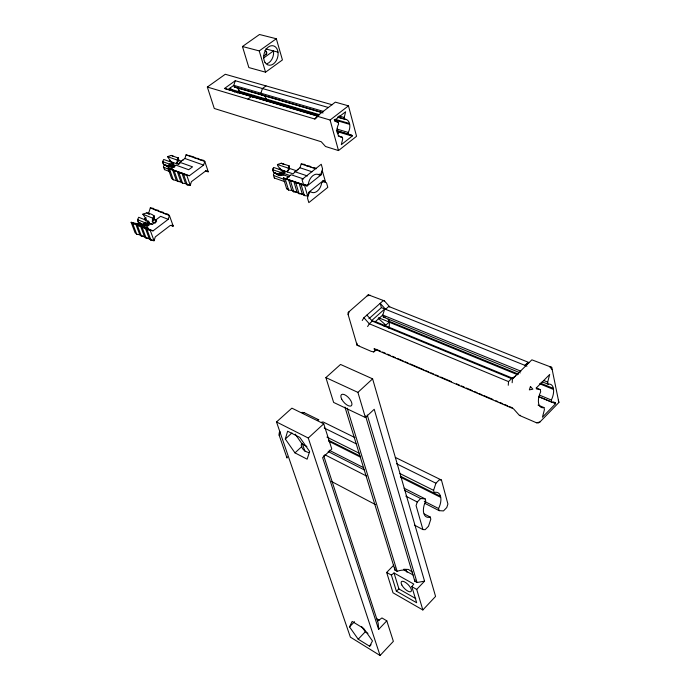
<?xml version="1.0" encoding="UTF-8"?>
<svg xmlns="http://www.w3.org/2000/svg" width="690" height="690" viewBox="0 0 690 690"><rect width="100%" height="100%" fill="white"/><g stroke="black" fill="none" stroke-linecap="round" stroke-linejoin="round"><path stroke-width="1.03" d="M512.161 382.734L512.446 379.06L531.861 359.826L551.724 367.347L558.874 402.486L539.856 422.064L538.243 422.996L536.38 422.729L519.415 415.397L513.533 408.825L373.954 348.838L375.714 349.278M508.254 385.279L508.539 381.613L511.54 378.638L515.456 376.067M155.336 223.086L152.55 221.956L152.274 221.205C157.424 216.056 152.395 214.038 146.754 212.891L142.847 214.185L146.409 219.454L144.762 218.782L146.116 217.755M177.011 162.314A5.373 2.691 -19.1 0 1 176.864 163.806L176.606 163.073L178.667 159.528L178.391 158.105L171.267 155.422L167.558 156.647L170.93 161.676M182.867 160.459L182.962 159.908M280.865 169.74L277.897 166.023L277.432 164.505L281.287 163.237L288.989 165.807L289.248 168.774L287.299 171.232L287.532 171.991A5.58 2.933 -16.9 0 0 287.506 170.43M287.48 170.413L287.299 171.232L289.248 168.774L288.989 165.807M272.791 169.559L273.628 167.454L284.418 171.103L284.884 172.629L283.495 174.208L278.251 174.553L273.723 172.397L272.791 169.559L273.533 172.19L276.017 173.173M273.257 171.077L273.068 168.326M285.306 439.013L287.627 431.216L299.839 437.426L309.655 451.536L307.11 459.186L294.975 452.873L285.306 439.013L291.974 432.94M178.158 158.062L178.667 159.528L176.606 163.073L177.692 161.538L177.183 160.063L178.132 157.855M148.428 213.797L150.308 207.923L153.344 208.346L155.034 209.803L158.096 210.234L159.795 211.692L162.875 212.132L164.591 213.598L167.687 214.038L169.421 215.513L173.225 226.087L170.37 225.388L155.302 236.894L154.068 240.741L150.972 240.258L149.273 238.731L145.34 228.157L142.252 227.7L140.57 226.191L137.5 225.734L135.827 224.233L132.782 223.776L131.126 222.284L137.922 223.922L148.445 228.269M170.628 160.304A6.262 3.131 -19 0 0 169.335 161.106L178.469 164.384L179.754 162.271L184.886 158.484L186.041 154.871L193.657 156.837L195.356 158.131L198.341 158.476L200.057 159.77L203.058 160.123L204.792 161.425L208.268 171.784L205.603 171.017L191.432 181.66L190.25 185.334L187.249 184.954L185.55 183.592L182.557 183.212L180.875 181.867L173.276 179.771L171.62 178.434L167.998 168.162L189.388 175.726L203.61 165.091L204.792 161.425L186.041 154.871M145.34 228.157L147.039 229.675L153.068 230.848L168.188 219.342L169.421 215.513L150.308 207.923M328.466 107.519L235.281 80.713L233.798 85.327L234.333 87.018A8.547 6.15 -73.7 0 1 239.24 91.115L319.66 114.747M280.373 168.3A6.503 3.407 -16.8 0 0 279.079 169.136L293.224 173.915L294.915 171.741L299.986 167.765L301.202 163.987L304.454 164.358L306.446 165.721L309.707 166.083L311.716 167.454L315.002 167.825L316.348 168.748M153.887 215.987L154.439 217.488L152.274 221.205L154.017 218.799L153.465 217.29L153.861 215.754M307.093 185.972L283.366 177.951L285.332 179.348L288.584 179.745L291.81 190.457L293.793 191.872L297.054 192.286L299.055 193.718L302.341 194.123L304.35 195.563L307.654 195.986L308.904 192.139L322.894 180.953L325.447 181.737L322.377 170.965L321.135 174.794L307.093 185.972L283.366 177.951L286.6 188.637L288.567 190.052L291.81 190.457L298.822 192.898M348.743 134.231L348.269 132.463A9.194 6.098 -73.3 0 0 349.839 125.649L349.52 123.527A9.194 6.098 -73.3 0 0 344.715 119.267L344.232 117.472L345.638 111.746L334.633 120.258L334.848 121.026L338.135 122.208L338.626 124.002A9.194 6.098 -73.3 0 0 337.376 133.006L338.126 134.817A9.194 6.098 -73.3 0 0 342.223 137.215L342.706 138.983L341.309 144.676L352.159 136.111L351.96 135.361L336.358 130.505M279.165 435.235L280.235 431.931L279.157 432.837L279.165 435.235L287.023 458.057L287.005 456.452M380.535 351.193L376.593 349.494L373.678 351.943L371.056 351.296L357.101 345.267L348.157 314.657L349.14 311.621L368.331 294.82L384.39 300.875L389.729 306.852L528.575 362.353M430.232 517.026A13.412 7.4 -65.1 0 1 424.73 515.447L423.772 513.351A13.412 7.4 -65.1 0 1 425.747 501.043L425.135 498.861L420.676 498.551L417.26 501.992L416.079 505.589L422.936 529.584L425.144 529.678L428.499 526.246L430.827 519.165L430.224 517.034L424.229 513.938M439.159 510.652L438.573 508.513A13.412 7.4 -65.1 0 0 440.919 498.999L440.556 496.326A13.412 7.4 -65.1 0 0 434.183 492.531L433.587 490.349L435.925 483.224L439.28 479.852L441.453 480.042L447.914 504.036L446.766 507.547L443.472 510.919L439.159 510.652L424.842 503.355M555.424 402.77L551.776 402.158L551.345 400.045A12.454 6.555 -68.4 0 0 553.63 391.04L553.406 388.427A12.454 6.555 -68.4 0 0 548.11 384.235L547.67 382.079L549.689 374.472L536.268 388.004L536.466 388.927L540.236 389.6L540.684 391.756A12.454 6.555 -68.4 0 0 538.623 403.478L539.382 405.582A12.454 6.555 -68.4 0 0 543.987 407.566L544.427 409.688L542.426 417.226L555.614 403.676L555.424 402.77L553.458 401.951M162.702 161.469L163.711 159.459L173.319 162.909L173.828 164.375L172.75 165.911L167.851 166.264L163.513 164.186L162.702 161.469L163.358 163.987M137.629 219.489L138.733 217.264L148.686 221.318L149.247 222.827L148.169 224.31L146.754 224.716L144.089 224.871L140.812 224.06L138.457 222.404L137.629 219.489L138.311 222.18L140.061 222.818M297.813 169.826L298.089 169.257M349.52 626.891L352.167 621.44L363.682 628.435L372.479 640.941L369.642 646.254L358.196 639.199L349.52 626.891L354.531 621.707M264.003 55.942L266.047 54.475L266.495 51.845A5.908 3.398 -9.3 0 0 264.943 50.517M362.233 320.496L363.923 317.719L383.14 300.711L384.39 300.875M367.615 326.56L369.305 323.782L372.281 321.135L366.899 315.08M288.696 169.654L288.239 168.127L288.791 167.247M153.361 219.722L152.809 218.213L153.465 217.29M177.692 161.538L178.296 160.701L177.787 159.226M207.336 87.044L314.847 119.034L317.003 116.162L335.34 102.137L348.459 105.846L356.549 136.292L338.497 150.567L325.516 146.496L321.247 141.752L214.28 108.477L207.336 87.044L225.268 74.27L332.106 104.742M165.781 165.669L168.075 165.841L169.576 164.142L173.319 162.909M171.689 168.714L172.664 167.506M142.114 224.397L143.184 224.354L144.745 222.62L148.686 221.318M411.827 586.655L413.759 584.068L394.016 572.967L391.394 575.115L396.353 591.123L416.665 602.758L411.827 586.655L416.708 589.407L422.849 609.969L435.571 596.419L372.609 378.845L340.541 364.449L325.887 377.603L333.632 402.425L365.407 417.519L374.213 409.274L424.566 581.161L416.708 589.407M276.259 173.958L278.846 174.147L280.537 172.388L284.418 171.103M286.764 178.486L287.903 177.235M386.797 620.827L378.629 629.409L322.601 457.599L331.787 448.992L323.731 423.815L291.879 408.152L276.509 421.961L350.373 637.137L380.069 655.5L393.369 641.346L386.797 620.827L381.932 617.938L377.654 621.121M369.642 646.254L371.065 644.753M358.196 639.199L365.312 631.773L367.951 633.377M422.849 609.969L393.015 592.814L386.659 572.441L393.774 565.144M527.902 362.448L524.952 365.372L528.902 362.759M349.14 311.621L348.019 312.673L348.157 314.657M367.192 295.898L368.331 294.82M396.353 591.123L398.949 588.975L415.768 598.566M294.975 452.873L301.677 446.697L301.133 444.929L302.116 444.032L306.886 446.473M380.069 655.5L308.275 438.029L323.731 423.815M365.407 417.519L357.903 392.377L372.609 378.845M373.678 351.943L376.593 349.295M383.735 325.939L385.244 324.585L378.198 318.288M384.572 326.275L389.229 322.083L388.479 319.341M371.444 320.79L375.386 321.609L382.743 315.045L384.727 308.973L371.444 320.79L511.54 378.638M368.909 318.728L381.406 307.637L526.944 366.174M285.988 178.745L291.094 174.734L303.626 178.977M337.47 133.498L339.144 132.195L352.159 136.111M317.003 116.162L330.087 120.026L348.459 105.846M314.847 119.034L317.055 117.343M153.068 230.848L145.521 227.726L151.032 223.56L152.576 224.19L156.699 221.076L155.155 220.446L160.615 216.315L168.188 219.342M137.922 223.922L139.975 222.378M178.469 164.384L180.004 163.245M170.723 168.938L175.898 165.117L188.689 169.723L192.562 166.842L179.754 162.271M247.934 99.127L251.574 96.462L254.895 97.635M266.012 85.896L262.424 88.518L260.906 93.219L261.424 94.935A8.711 6.141 -73.6 0 1 266.314 99.067L266.685 101.102M252.074 96.635L253.782 95.384M265.555 72.183L282.434 59.944L276.319 38.744L259.492 34.5L242.457 46.506L248.857 67.568L265.555 72.183L259.233 50.913L242.457 46.506M237.714 93.107L239.464 91.83L238.628 89.131M317.512 116.118L224.5 88.467L235.281 80.713M227.821 89.64L233.798 85.327L323.593 111.461M263.502 58.081L273.456 50.948L273.602 51.785A9.927 7.021 -75.6 0 1 267.082 63.696M259.233 50.913L276.319 38.744M149.247 222.827L143.184 224.354M284.884 172.629L278.846 174.147M173.828 164.375L168.075 165.841M368.219 295.682L370.28 295.268M302.444 412.956L304.118 412.637L318.884 419.882L317.374 419.96M403.667 569.267L408.428 569.431L412.24 572.027M536.38 422.729L539.856 422.064M365.562 415.966L414.845 581.265L417.045 582.498L424.566 581.161M519.415 415.397L520.476 415.328M321.738 422.099L323.239 422.021L354.953 437.589M413.224 574.986L404.064 570.113A13.748 10.514 -17 0 0 397.147 571.346L394.999 570.147L344.931 407.065M288.584 179.745L290.568 181.151L293.845 181.548L295.846 182.962L299.141 183.359L301.159 184.782L304.48 185.187L307.654 195.986M186.49 183.945L190.25 185.334L186.662 174.958L167.998 168.162L169.654 169.481L172.621 169.844L174.285 171.172L177.27 171.534L178.952 172.871L181.953 173.242L183.652 174.579L189.388 175.726M177.589 158.174L178.356 158.269M389.729 306.852L388.487 306.696L385.563 309.31L380.207 303.307L381.406 307.637M172.621 169.844L176.235 180.142L177.908 181.487L180.875 181.867L177.27 171.534M301.884 412.344L304.118 412.637M136.741 234.272L139.785 234.747L154.068 240.741L150.144 230.149L131.126 222.284L135.085 232.772L136.741 234.272L132.782 223.776M135.827 224.233L139.785 234.747L141.459 236.256L144.512 236.73L146.202 238.248L149.273 238.731M359.05 345.63L357.101 345.267L356.954 343.266M551.724 367.347L549.87 366.977L552.267 369.642M153.361 215.918L154.155 216.082M145.521 227.726L148.428 228.424M140.812 224.06L144.089 224.871M265.745 48.93L277.966 52.121M139.518 223.327L143.037 224.595M339.075 115.972L344.232 117.472M235.92 87.276L321.54 112.28M338.048 117.093L346.302 119.508M234.333 87.018L323.049 112.936M337.496 117.153L344.715 119.267M335.107 119.284L349.52 123.527M230.21 89.105L239.464 91.83M239.387 91.882L318.728 115.247M334.184 119.793L349.64 124.347M224.5 88.467L318.53 116.213M335.047 121.293L338.135 122.208M336.953 129.073L348.269 132.463M167.04 165.936L168.869 166.488M336.729 130.781L351.96 135.361M338.178 135.982L342.223 137.215M145.357 224.914L143.486 223.991M164.53 165.022L167.851 166.264M277.673 174.234L279.381 174.794M301.202 163.987L315.261 168.619M299.986 167.765L312.07 171.784M319.116 174.13L321.135 174.794M274.853 173.276L278.251 174.553M289.032 168.265L297.019 170.939M277.432 164.505L288.239 168.127M322.782 180.84L325.447 181.737L323.403 180.34M294.915 171.741L307.455 175.95M272.843 169.775L280.537 172.388M284.021 173.518L290.05 175.571M277.389 174.113L276.845 173.501A5.58 2.933 -16.9 0 0 283.728 174.967L289.412 176.899M274.741 172.552A6.512 3.424 -16.9 0 0 273.499 175.433L283.599 179.219M273.637 175.795L274.379 178.037L284.936 181.686M286.6 188.637L288.342 189.241M300.581 193.511L304.109 194.744M184.886 158.484L203.61 165.091M178.701 160.261L181.41 161.227M167.558 156.647L177.183 160.063M205.43 170.775L208.268 171.784L207.112 170.904M172.371 164.746L175.398 165.833M162.728 161.667L169.576 164.142M166.825 165.281A5.373 2.691 -19.1 0 0 173.009 166.644L174.622 167.23M164.936 164.367A6.27 3.14 -19.1 0 0 163.47 167.109L168.955 169.43M163.565 167.463L164.505 169.637L170.076 171.672M171.292 225.311L173.225 226.087L172.06 225.095M142.847 214.185L152.809 218.213M153.24 219.066L156.113 220.231M520.846 371.177L382.743 315.045L383.304 317.064L520.312 372.902M543.694 380.466L547.67 382.079M542.15 381.803L548.11 384.235M148.661 222.913L152.387 224.431M388.142 319.237A11.299 6.926 -68 0 1 388.996 321.23L518.526 374.178M540.451 383.131L553.406 388.427M378.612 317.745L389.229 322.083M389.134 322.17L517.629 374.765M539.545 383.735L553.492 389.436M137.655 219.722L144.745 222.62M170.085 166.497L168.36 165.479M375.386 321.609L513.42 378.543M536.259 387.961L540.236 389.6M508.539 381.613L369.305 323.782L363.923 317.719M539.416 395.085L551.345 400.045M538.786 396.664L555.614 403.676M538.864 396.776L551.776 402.158M538.071 405.073L543.987 407.566M146.754 212.891L149.411 214.176L148.842 213.788M382.51 352.038L385.46 353.306M387.435 354.151L390.393 355.428M392.369 356.273L395.318 357.541M397.293 358.386L403.21 360.93M405.177 361.776L408.135 363.044M410.11 363.889L423.91 369.823M425.885 370.668L428.844 371.936M430.81 372.781L433.769 374.049M435.744 374.903L438.702 376.171M440.669 377.016L451.519 381.673M456.444 383.787L459.402 385.063M461.377 385.908L464.327 387.176M466.302 388.022L472.219 390.566M474.185 391.411L477.144 392.679M479.119 393.524L482.077 394.801M484.044 395.646L492.919 399.458M495.877 400.726L497.852 401.571M499.819 402.417L502.777 403.685M504.752 404.538L507.711 405.806M509.677 406.652L512.636 407.919M171.267 155.422L173.242 156.285M281.287 163.237L283.875 164.513L283.314 164.134M325.887 377.603L357.903 392.377M280.683 174.812L279.183 173.776M395.318 457.401L441.453 480.042M324.205 427.998L355.988 443.705M396.44 463.706L435.925 483.224M326.922 437.089L359.594 453.408M399.95 473.556L433.587 490.349M328.44 440.177L360.059 456.012M400.312 476.169L440.556 496.326M328.613 441.16L360.232 457.013M400.459 477.187L440.694 497.361M276.509 421.961L308.275 438.029M329.139 450.191L363.699 467.716M404.021 488.158L425.135 498.861M328.181 451.545L364.415 469.959M404.469 490.314L420.676 498.551M424.238 501.225L438.573 508.513M324.8 454.719L366.744 476.16M405.824 496.145L417.26 501.992M331.623 481.534L375.377 504.554M414.38 525.081L422.936 529.584M386.659 572.441L391.394 575.115M376.533 618.594L379.215 620.198M146.754 224.716L145.711 224.078L145.15 222.568M171.405 166.307L169.964 164.082M230.253 88.26L234.807 92.21M337.125 132.04L338.54 133.61M282.089 174.613L280.951 172.328M166.661 165.264L167.101 165.841M361.612 626.511L365.312 631.773M295.191 434.079L302.116 444.032M273.421 171.81L273.723 172.397M163.228 163.625L163.513 164.186M138.164 221.801L138.457 222.404M137.5 225.734L141.459 236.256M142.252 227.7L146.202 238.248M140.57 226.191L144.512 236.73M144.762 218.782L145.495 220.774M147.039 229.675L150.972 240.258M147.289 221.947L148.445 225.061A5.675 2.984 -20.2 0 1 142.097 224.207M155.155 220.446L155.888 222.456M169.654 169.481L173.276 179.771M171.991 163.496L173.009 166.644M174.285 171.172L177.908 181.487M178.952 172.871L182.557 183.212M183.652 174.579L187.249 184.954M181.953 173.242L185.55 183.592M302.462 444.006L304.851 451.148M323.688 455.702L378.172 623.199L378.629 629.409M301.677 446.697L301.927 447.474A15.266 10.307 -18.6 0 0 309.025 452.614M394.016 572.967L398.949 588.975M347.191 408.135L397.147 571.346M283.064 171.715L283.728 174.967M285.332 179.348L288.567 190.052M404.314 569.405L404.538 570.147M293.845 181.548L297.054 192.286M289.05 166.023L289.498 167.541M290.568 181.151L293.793 191.872M299.141 183.359L302.341 194.123M367.261 414.975L417.045 582.498M295.846 182.962L299.055 193.718M301.159 184.782L304.35 195.563M330.087 120.026L338.497 150.567M558.322 400.166L558.874 402.486M239.24 91.115L239.62 93.115M388.996 321.23L389.35 323.67A11.299 6.926 -68 0 1 388.798 328.25M274.37 178.003L274.379 178.037A6.503 3.433 -16.9 0 1 274.422 177.528M152.473 219.541L152.559 220.334M394.74 567.284L394.999 570.147M164.505 169.602L164.505 169.637A6.262 3.148 -19.2 0 1 164.608 169.145M266.073 51.75A5.744 2.631 -16.6 0 1 266.047 54.475M383.304 317.064A11.299 6.926 -68 0 1 385.193 317.081M152.3 219.636A5.675 2.984 -20.2 0 1 152.55 221.956M415.052 579.85A13.748 10.514 -17 0 1 414.845 581.265M407.031 572.2A15.085 5.977 45.6 0 1 405.901 569.466M309.129 192.907L307.473 198.03L308.827 202.619L327.81 187.344L326.508 182.764L323.118 181.72L321.635 182.902A9.505 6.357 -71.2 0 1 318.823 189.552L317.253 191.13A9.505 6.357 -71.2 0 1 310.621 191.708L309.129 192.907M322.566 168.921L320.91 174.027L319.427 175.208A9.505 6.357 -71.2 0 0 314.519 174.674L312.794 175.726A9.505 6.357 -71.2 0 0 308.37 184.006L306.86 185.196L303.376 184.144L301.996 179.486L321.247 164.263L322.566 168.921M530.446 386.486L529.334 389.867L532.861 389.186L530.446 386.486M265.003 62.402L264.115 60.366A9.953 7.012 -75.5 0 1 268.419 46.963A9.953 7.012 -75.5 0 1 277.708 50.603L278.113 52.958A9.953 7.012 -75.5 0 1 273.395 63.946A9.953 7.012 -75.5 0 1 265.003 62.402M401.804 584.948A6.891 2.674 45.8 0 0 410.766 591.701A6.891 2.674 45.8 0 0 406.289 582.981A6.891 2.674 45.8 0 0 401.804 584.948M341.697 399.156A7.452 3.303 48 0 0 351.322 405.789A7.452 3.303 48 0 0 346.207 395.62A7.452 3.303 48 0 0 341.697 399.156"/></g></svg>
